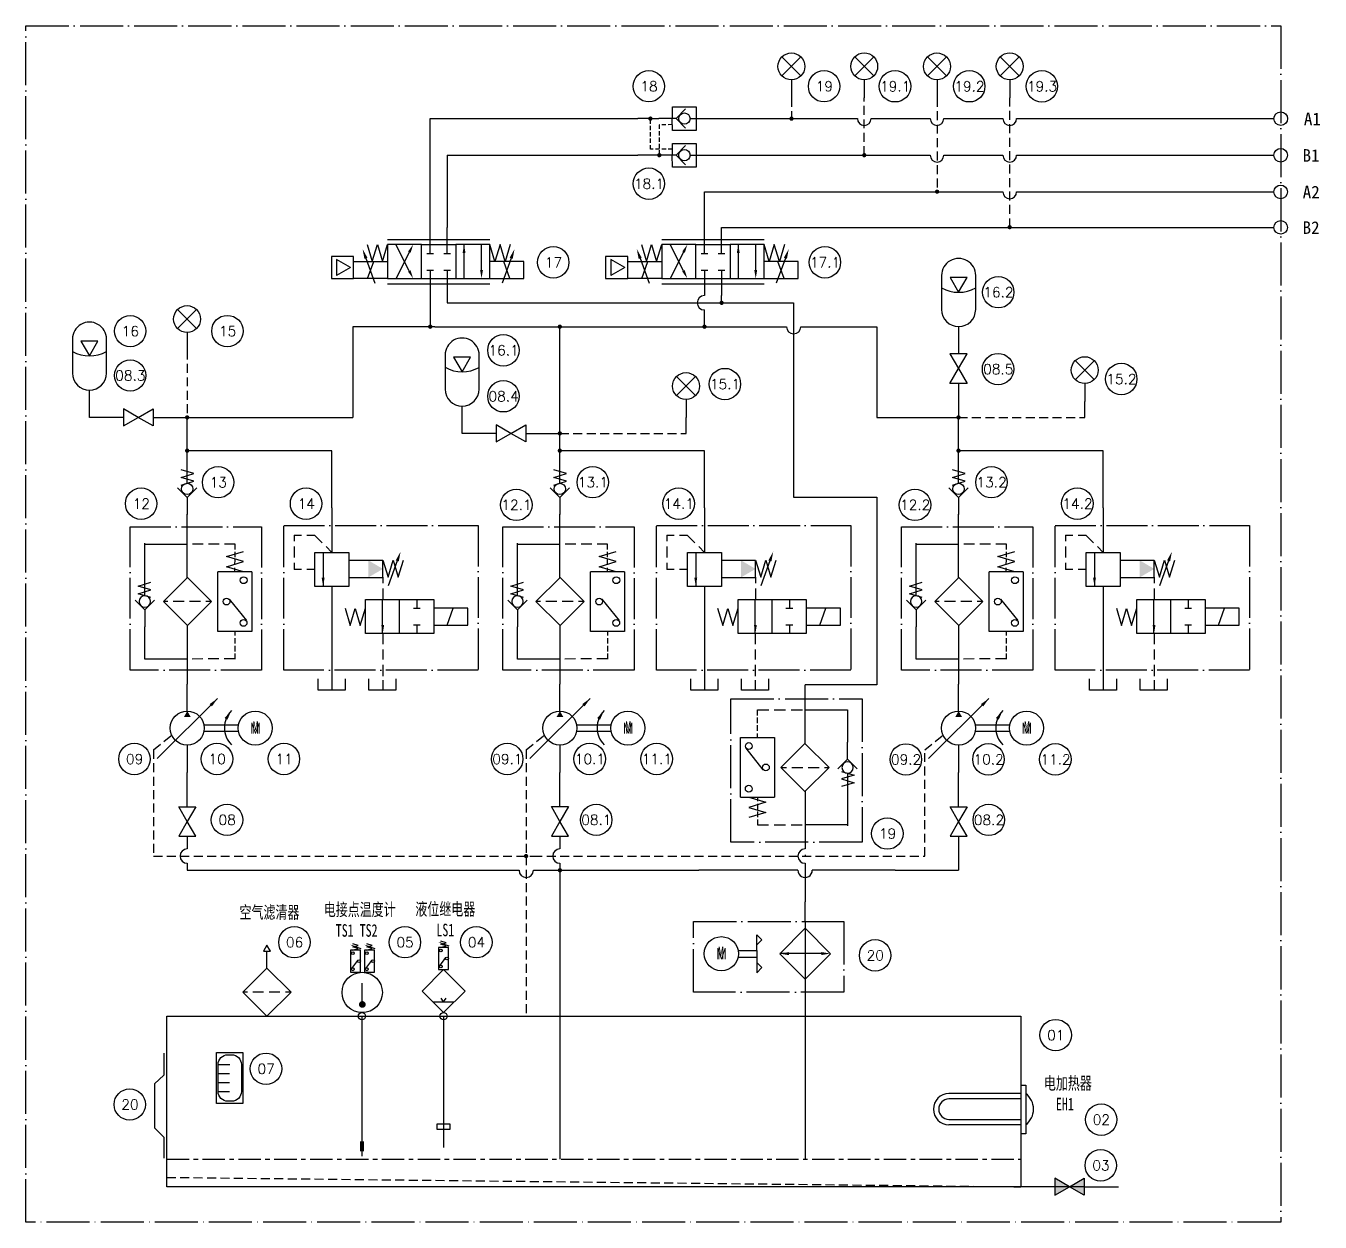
# Model space of a CAD drawing. Extents: x 245 to 8263, y -367 to 526.
# Drawn here: x 6194.8 to 6555.7, y -367.4 to -33.7 of the extents above; entities that cross this region are included whole.
import ezdxf
from ezdxf.enums import TextEntityAlignment as Align

# ---------------------------------------------------------------- set-up
doc = ezdxf.new("R2010")
doc.units = 0
doc.header["$LTSCALE"] = 5
doc.header["$MEASUREMENT"] = 0
for name, pattern in [('ACAD_ISO04W100', [30, 24, -3, 0, -3]), ('CENTER', [2, 1.25, -0.25, 0.25, -0.25]), ('HIDDEN', [0.375, 0.25, -0.125])]:
    doc.linetypes.add(name, pattern=pattern)
for name, color, linetype in [('11', 1, 'CONTINUOUS'), ('12', 2, 'CONTINUOUS'), ('16', 6, 'CONTINUOUS')]:
    doc.layers.add(name, color=color, linetype=linetype)
doc.layers.add('L7', color=4, linetype='CONTINUOUS', lineweight=25)
doc.styles.add('GB 3.5', font='simfang.ttf', dxfattribs={"width": 0.7, "height": 3.5})
doc.styles.add('HZ', font='txt', dxfattribs={"bigfont": 'hztxt'})
doc.styles.get("Standard").update_dxf_attribs({"font": '仿宋_GB2312.ttf', "height": 3.5})

# ---------------------------------------------------------------- blocks, each defined once
blk = doc.blocks.new('空气滤清器')
at = {"layer": '11'}
for p, q in [((-1, 19.09), (1.01, 19.09)), ((0.01, 20.82), (-0.99, 19.09)), ((1.01, 19.09), (0.01, 20.82)), ((0.01, 14.09), (0.01, 19.09)), ((-7.07, 7.07), (0, 14.14)), ((0, 14.14), (7.07, 7.07)), ((0, 0), (-7.07, 7.07)), ((7.07, 7.07), (0, 0))]:
    blk.add_line(p, q, dxfattribs=at)
at = {"layer": '12'}
for p, q in [((-5.73, 7.07), (-7.07, 7.07)), ((-0.99, 7.07), (-4.19, 7.07)), ((3.81, 7.07), (0.61, 7.07)), ((7.07, 7.07), (5.4, 7.07))]:
    blk.add_line(p, q, dxfattribs=at)
blk = doc.blocks.new('截止阀')
at = {"layer": '11'}
for p, q in [((10.02, 0.01), (0.02, 0.01)), ((14.37, 0.01), (10.04, 2.51)), ((10.04, 2.51), (10.04, -2.49)), ((10.04, -2.49), (14.37, 0.01)), ((14.36, 0.01), (18.69, 2.51)), ((18.69, -2.49), (14.36, 0.01)), ((18.69, 2.51), (18.69, -2.49)), ((18.71, 0.01), (28.71, 0.01))]:
    blk.add_line(p, q, dxfattribs=at)
blk = doc.blocks.new('电液位计')
at = {"layer": '11'}
for p, q in [((0.48, -3.51), (3.89, -3.51)), ((0.48, -6.15), (3.8, -6.15)), ((0.48, -8.8), (3.8, -8.8)), ((0.48, -11.44), (3.8, -11.44))]:
    blk.add_line(p, q, dxfattribs=at)
blk.add_lwpolyline([(0, 0), (7.78, 0), (7.78, -14.95), (0, -14.95)], close=True, dxfattribs=at)
blk.add_lwpolyline([(3.33, -0.66), (4.45, -0.66, -0.414214), (7.3, -3.51), (7.3, -11.44, -0.414214), (4.45, -14.29), (3.33, -14.29, -0.414214), (0.48, -11.44), (0.48, -3.51, -0.414214)], format="xyb", close=True, dxfattribs=at)
blk = doc.blocks.new('液位继电器')
at = {"layer": '11'}
for p, q in [((0.49, 13), (-0.49, 13.3)), ((-0.49, 12.71), (0.49, 13)), ((0.49, 12.41), (-0.49, 12.71)), ((-0.49, 12.12), (0.49, 12.41)), ((-0.45, 12.94), (0.99, 12.41)), ((-0.7, 8.72), (0.43, 10.22)), ((0, 8), (-4, 4)), ((4, 4), (0, 8)), ((-4, 4), (0, 0)), ((0, 2), (-0.47, 2.7)), ((0, 0), (4, 4)), ((0, 2), (0.47, 2.7)), ((-2, 2), (2, 2))]:
    blk.add_line(p, q, dxfattribs=at)
blk.add_lwpolyline([(-0.92, 8), (0.92, 8), (0.92, 12.12), (-0.92, 12.12)], close=True, dxfattribs=at)
for centre in [(-0.49, 11.55), (0.64, 10.06), (-0.49, 8.57)]:
    blk.add_circle(centre, 0.26, dxfattribs=at)
blk.add_solid([(-0.48, 12.85), (-0.42, 13.03), (-0.98, 13.14)], dxfattribs=at)
blk = doc.blocks.new('电接点温度计')
at = {"layer": '11'}
for p, q in [((-0.75, 12.49), (-1.73, 12.79)), ((-1.73, 12.2), (-0.75, 12.49)), ((-0.75, 11.9), (-1.73, 12.2)), ((-1.69, 12.43), (-0.25, 11.9)), ((1.86, 12.49), (0.87, 12.79)), ((0.88, 12.2), (1.86, 12.49)), ((1.86, 11.9), (0.88, 12.2)), ((0.92, 12.43), (2.36, 11.9)), ((-1.93, 8.21), (-0.8, 9.7)), ((-1.73, 11.61), (-0.75, 11.9)), ((0.67, 8.21), (1.8, 9.7)), ((0.87, 11.61), (1.86, 11.9)), ((0.02, 1.52), (0.02, 5.49))]:
    blk.add_line(p, q, dxfattribs=at)
for points in [[(-2.16, 7.49), (-0.31, 7.49), (-0.31, 11.61), (-2.16, 11.61)], [(0.44, 7.49), (2.29, 7.49), (2.29, 11.61), (0.44, 11.61)]]:
    blk.add_lwpolyline(points, close=True, dxfattribs=at)
at = {"layer": '11', "const_width": 0.625}
blk.add_lwpolyline([(-0.29, 1.52, 1), (0.34, 1.52, 1)], format="xyb", close=True, dxfattribs=at)
at = {"layer": '11'}
for centre, radius in [((-1.73, 11.04), 0.26), ((-0.6, 9.55), 0.26), ((0.88, 11.04), 0.26), ((2.01, 9.55), 0.26), ((0, 3.75), 3.75), ((-1.73, 8.05), 0.26), ((0.88, 8.05), 0.26)]:
    blk.add_circle(centre, radius, dxfattribs=at)
for points in [[(-1.72, 12.34), (-1.65, 12.52), (-2.22, 12.62)], [(0.88, 12.34), (0.95, 12.52), (0.38, 12.62)]]:
    blk.add_solid(points, dxfattribs=at)
blk = doc.blocks.new('单向阀（简易符号）带弹簧')
at = {"layer": '11'}
for p, q in [((1.92, 11.94), (-1.83, 13.07)), ((-1.81, 10.82), (1.92, 11.94)), ((-0.03, 9.18), (-0.03, 14.18)), ((-2.88, 7.8), (-0.05, 4.97)), ((-1.83, 8.58), (1.92, 9.69)), ((1.92, 9.69), (-1.81, 10.82)), ((-0.05, 4.97), (2.78, 7.8)), ((-0.05, 4.98), (-0.05, -0.02))]:
    blk.add_line(p, q, dxfattribs=at)
blk.add_circle((-0.05, 7.44), 1.67, dxfattribs=at)
blk = doc.blocks.new('过滤器')
at = {"layer": '11'}
for p, q in [((10.08, 0.04), (17.15, 7.11)), ((17.15, 7.11), (24.22, 0.04)), ((17.15, -7.04), (10.08, 0.04)), ((24.22, 0.04), (17.15, -7.04)), ((10.09, -0.01), (0.09, -0.01)), ((24.24, -0.01), (34.24, -0.01))]:
    blk.add_line(p, q, dxfattribs=at)
at = {"layer": '12'}
for p, q in [((17.15, 7.11), (17.15, 5.44)), ((17.15, 3.85), (17.15, 0.65)), ((17.15, -0.95), (17.15, -4.15)), ((17.15, -5.69), (17.15, -7.03))]:
    blk.add_line(p, q, dxfattribs=at)
blk = doc.blocks.new('5236', base_point=(344.92, 42.98))
at = {"layer": '11'}
for p, q in [((342.02, 47.87), (343.5, 42.87)), ((343.5, 42.87), (345, 47.86)), ((345, 47.86), (346.51, 42.87)), ((346.51, 42.87), (348.01, 47.87))]:
    blk.add_line(p, q, dxfattribs=at)
blk = doc.blocks.new('回油过滤器')
at = {"layer": '11'}
for p, q in [((0, -7.14), (0, 0)), ((0, -7.36), (12.47, -7.36)), ((12.47, -7.36), (12.47, -16.78)), ((-18.99, -32.95), (-18.97, -15.46)), ((-18.97, -15.46), (-8.97, -15.48)), ((-12.31, -24.92), (-17.34, -18.62)), ((-8.97, -15.48), (-8.99, -32.97)), ((-18.99, -32.95), (-8.99, -32.97)), ((12.48, -30.98), (12.47, -41.39)), ((12.47, -41.08), (0, -41.07)), ((0, -41.3), (0, -49.85))]:
    blk.add_line(p, q, dxfattribs=at)
for centre in [(-16.52, -17.96), (-11.52, -24.23), (-16.54, -30.48)]:
    blk.add_circle(centre, 1, dxfattribs=at)
at = {"layer": '12'}
for p, q in [((-13.97, -8.96), (-13.97, -7.36)), ((-13.98, -13.47), (-13.98, -11.87)), ((-13.98, -15.44), (-13.98, -14.27))]:
    blk.add_line(p, q, dxfattribs=at)
at = {"layer": '12', "linetype": 'HIDDEN', "ltscale": 2.5}
for p, q in [((-13.97, -7.37), (0, -7.36)), ((-13.98, -11.21), (-13.98, -9.61)), ((-14, -32.99), (-14, -34.16)), ((-14, -34.96), (-14.01, -36.56)), ((-14.01, -37.21), (-14.01, -38.81)), ((-14.01, -39.47), (-14.01, -41.07)), ((-14.01, -41.05), (0, -41.07))]:
    blk.add_line(p, q, dxfattribs=at)
at = {"layer": '12', "linetype": 'ACAD_ISO04W100', "ltscale": 0.1}
blk.add_lwpolyline([(-21.8, -4.13), (16.79, -4.13), (16.79, -46.19), (-21.8, -46.19)], close=True, dxfattribs=at)
at = {"layer": '11', "rotation": 90}
blk.add_blockref('过滤器', (-0.01, -41.39), dxfattribs=at)
at = {"layer": '11', "xscale": -1}
for name, p, rotation in [('单向阀（简易符号）带弹簧', (12.52, -16.8), 180), ('5236', (-11.64, -35.88), 89.93440482208143)]:
    blk.add_blockref(name, p, dxfattribs=dict(at, rotation=rotation))
blk = doc.blocks.new('电动机')
at = {"layer": '11'}
blk.add_circle((0.01, -0.08), 5, dxfattribs=at)
at = {"layer": '11', "style": 'HZ'}
blk.add_text('M', height=3.2, dxfattribs=at).set_placement((0.07, -0.1), align=Align.MIDDLE)
blk = doc.blocks.new('单向变量液压泵')
at = {"layer": '11'}
for p, q in [((-0.06, 17.98), (-0.06, 25.98)), ((8.8, 21.77), (-8.88, 4.09)), ((4.81, 14.06), (14.9, 14.06)), ((14.9, 12.06), (4.83, 12.06)), ((-0.06, 8.01), (-0.06, 0.01))]:
    blk.add_line(p, q, dxfattribs=at)
blk.add_circle((-0.08, 13.06), 5, dxfattribs=at)
blk.add_arc((17.85, 13.18), 7.03, 134.6929, 225.3648, dxfattribs=at)
at = {"layer": '12'}
for points in [[(6.48, 20.1), (7.15, 19.41), (8.86, 21.79)], [(-0.06, 18.05), (-1.06, 16.32), (0.94, 16.32)], [(10.89, 16.02), (11.7, 15.49), (12.87, 18.17)]]:
    blk.add_solid(points, dxfattribs=at)
blk = doc.blocks.new('变量泵')
at = {"layer": '11', "xscale": 0.95, "yscale": 0.95, "zscale": 0.95}
for name, p in [('单向变量液压泵', (0.06, -24.68)), ('电动机', (18.95, -12.19))]:
    blk.add_blockref(name, p, dxfattribs=at)
at = {"layer": '11', "insert": (18.21, -10.36), "char_height": 3.5, "width": 3.8597, "attachment_point": 1, "style": 'GB 3.5'}
blk.add_mtext('M', dxfattribs=at)
blk = doc.blocks.new('5171', base_point=(201.3, 88.5))
at = {"layer": '11'}
for p, q in [((201.38, 88.43), (201.38, 93.43)), ((213.38, 93.43), (213.38, 88.43)), ((213.38, 88.43), (201.38, 88.43))]:
    blk.add_line(p, q, dxfattribs=at)
blk = doc.blocks.new('先导式电磁溢流阀')
at = {"layer": '11'}
for p, q in [((14.07, 5.12), (14.07, -7.91)), ((9.07, -7.91), (19.07, -7.91)), ((9.07, -17.91), (9.07, -7.91)), ((11.58, -7.87), (11.58, -17.89)), ((19.07, -7.91), (19.07, -17.91)), ((29.11, -10.25), (19.13, -10.25)), ((29.11, -10.21), (30.59, -15.21)), ((29.11, -15.25), (29.11, -10.25)), ((30.59, -15.21), (32.1, -10.22)), ((33.27, -10.43), (30.6, -17.74)), ((32.1, -10.22), (33.6, -15.21)), ((33.6, -15.21), (35.1, -10.21)), ((19.07, -17.91), (9.07, -17.91)), ((14.07, -17.91), (14.07, -48.31)), ((19.11, -15.25), (29.11, -15.25)), ((23.99, -31.77), (23.99, -21.77)), ((23.99, -21.77), (43.99, -21.77)), ((29.01, -31.77), (29.01, -21.76)), ((33.99, -31.74), (33.99, -21.74)), ((39.02, -21.78), (39.02, -24.26)), ((43.99, -21.77), (43.99, -31.77)), ((17.96, -24.33), (19.44, -29.33)), ((19.44, -29.33), (20.95, -24.35)), ((20.95, -24.35), (22.45, -29.33)), ((22.45, -29.33), (23.95, -24.33)), ((38.02, -24.26), (40.02, -24.26)), ((53.98, -24.28), (43.98, -24.28)), ((47.91, -29.28), (49.73, -24.28)), ((53.98, -29.28), (53.98, -24.28)), ((40.02, -29.26), (38.02, -29.26)), ((39.02, -29.26), (39.02, -31.78)), ((43.98, -29.28), (53.98, -29.28)), ((33.99, -31.77), (23.99, -31.77)), ((43.99, -31.77), (33.99, -31.77))]:
    blk.add_line(p, q, dxfattribs=at)
at = {"layer": '12'}
for p, q in [((3.04, -2.9), (3.04, -4.62)), ((5.16, -2.93), (3.04, -2.93)), ((9.07, -2.93), (6.76, -2.93)), ((11.26, -5.09), (9.08, -2.91)), ((3.04, -6.22), (3.04, -9.42)), ((14.09, -7.91), (12.39, -6.22)), ((3.04, -11.02), (3.04, -12.92)), ((5.16, -12.91), (3.04, -12.91)), ((9.07, -12.91), (6.76, -12.91)), ((29.04, -15.19), (29.04, -16.91)), ((29.04, -18.51), (29.04, -21.71)), ((29.02, -31.53), (29.02, -34.82)), ((29.02, -36.42), (29.02, -39.36)), ((29.02, -40.97), (29.02, -44.26)), ((29.02, -45.46), (29.02, -48.4))]:
    blk.add_line(p, q, dxfattribs=at)
at = {"layer": '12', "linetype": 'ACAD_ISO04W100', "ltscale": 0.1}
blk.add_lwpolyline([(-0.03, -0.06), (57.08, -0.06), (57.08, -42.45), (-0.03, -42.45)], close=True, dxfattribs=at)
at = {"layer": '12'}
for points in [[(24.83, -15.24), (29.1, -12.77), (24.83, -10.26)], [(32.84, -10.27), (33.74, -10.59), (34.27, -7.72)], [(11.12, -15.37), (11.96, -15.37), (11.54, -17.89)], [(29.45, -29.26), (28.61, -29.26), (29.03, -31.78)]]:
    blk.add_solid(points, dxfattribs=at)
at = {"layer": '11', "xscale": 0.66, "yscale": 0.66, "zscale": 0.66}
for p in [(10.05, -48.32), (24.94, -48.32)]:
    blk.add_blockref('5171', p, dxfattribs=at)
blk = doc.blocks.new('5172', base_point=(208.32, 41.13))
at = {"layer": '11'}
for p, q in [((213.14, 46.67), (203.14, 46.67)), ((203.14, 36.67), (213.14, 36.67))]:
    blk.add_line(p, q, dxfattribs=at)
for centre, start, end in [((203.14, 41.67), 90, 270), ((213.14, 41.67), 270, 90)]:
    blk.add_arc(centre, 5, start, end, dxfattribs=at)
blk = doc.blocks.new('FHYF27')
at = {"layer": '11'}
blk.add_line((-0.03, 8.01), (-0.03, 0.01), dxfattribs=at)
blk.add_lwpolyline([(2.49, 22.4), (-2.51, 22.4), (-0.01, 18.07)], close=True, dxfattribs=at)
blk.add_arc((0.01, 28.12), 10.05, 240.1609, 299.8391, dxfattribs=at)
at = {"layer": '11', "rotation": 90}
blk.add_blockref('5172', (0.55, 18.19), dxfattribs=at)
blk = doc.blocks.new('圆点')
at = {"layer": '12', "const_width": 0.625}
blk.add_lwpolyline([(-0.35, 0.06, 1), (0.28, 0.06, 1)], format="xyb", close=True, dxfattribs=at)
blk = doc.blocks.new('E型')
at = {"layer": '11'}
for p, q in [((2.49, 7.43), (2.49, 9.94)), ((7.49, 7.43), (7.49, 9.94)), ((1.5, 7.43), (3.5, 7.43)), ((6.5, 7.43), (8.5, 7.43)), ((1.5, 2.54), (3.5, 2.54)), ((2.49, 2.54), (2.49, 0.02)), ((6.5, 2.54), (8.5, 2.54)), ((7.49, 2.54), (7.49, 0.02))]:
    blk.add_line(p, q, dxfattribs=at)
blk = doc.blocks.new('5221', base_point=(319.6, 303.8))
at = {"layer": '11'}
blk.add_line((318.28, 300.92), (315.62, 293.63), dxfattribs=at)
at = {"layer": '12'}
blk.add_solid([(317.83, 301.09), (318.73, 300.76), (319.26, 303.63)], dxfattribs=at)
blk = doc.blocks.new('FHYA10', base_point=(659.66, 112.03))
at = {"layer": '11'}
for p, q in [((653.65, 112.02), (655.13, 107.02)), ((655.13, 107.02), (656.64, 112)), ((656.64, 112), (658.14, 107.02)), ((658.14, 107.02), (659.64, 112.02))]:
    blk.add_line(p, q, dxfattribs=at)
blk = doc.blocks.new('FHYA13', base_point=(778.42, 446.4))
at = {"layer": '11'}
for p, q in [((768.41, 451.41), (778.41, 451.41)), ((768.41, 446.41), (768.41, 451.41)), ((772.54, 446.41), (774.36, 451.41)), ((778.41, 446.41), (768.41, 446.41))]:
    blk.add_line(p, q, dxfattribs=at)
blk = doc.blocks.new('电磁换向阀')
at = {"layer": '11'}
for p, q in [((-15.07, 11.48), (14.98, 11.48)), ((-2.49, 10.03), (-2.49, 15.03)), ((2.49, 10.03), (2.49, 15.03)), ((-15.04, 9.99), (-15.04, -0.01)), ((-5.04, 9.99), (-15.04, 9.99)), ((-8.68, 2.28), (-12.59, 10.04)), ((-8.65, 7.76), (-12.54, 0.02)), ((-5.04, -0.01), (-5.04, 9.99)), ((-5, 9.99), (5, 9.99)), ((15, 10), (5, 10)), ((5, 10), (5, 0)), ((7.46, 0.06), (7.46, 10.04)), ((12.54, 2.54), (12.54, 10.01)), ((15, 0), (15, 10)), ((-25.04, 6.49), (-31.54, 6.49)), ((-31.54, 6.49), (-31.54, -0.01)), ((-30, 5.59), (-30, 0.9)), ((-25.93, 3.24), (-30, 5.59)), ((-25.04, -0.01), (-25.04, 6.49)), ((-25.93, 3.24), (-30, 0.9)), ((-5, 0), (5, 0)), ((-31.54, -0.01), (-25.04, -0.01)), ((-15.07, -1.52), (14.98, -1.52)), ((-15.04, -0.01), (-5.04, -0.01)), ((-2.53, -0.01), (-2.53, -5.01)), ((2.49, -0.01), (2.49, -5.01)), ((5, 0), (15, 0))]:
    blk.add_line(p, q, dxfattribs=at)
at = {"layer": '12'}
for points in [[(-9.02, 7.95), (-8.27, 7.57), (-7.52, 10.01)], [(7, 7.52), (7.84, 7.52), (7.42, 10.04)], [(-8.3, 2.47), (-9.05, 2.09), (-7.54, 0.03)], [(12.96, 2.54), (12.12, 2.54), (12.54, 0.02)]]:
    blk.add_solid(points, dxfattribs=at)
at = {"layer": '11', "xscale": -1}
blk.add_blockref('5221', (-22.71, 8.83), dxfattribs=at)
at = {"layer": '11'}
blk.add_blockref('5221', (22.57, 8.83), dxfattribs=at)
at = {"layer": '16'}
for name, p in [('FHYA10', (-15.02, 10.02)), ('FHYA13', (-15.03, -0.02))]:
    blk.add_blockref(name, p, dxfattribs=at)
at = {"layer": '16', "xscale": -1}
for name, p in [('FHYA10', (14.98, 10.02)), ('FHYA13', (14.99, -0.02))]:
    blk.add_blockref(name, p, dxfattribs=at)
blk = doc.blocks.new('伺服阀')
at = {"layer": '11', "xscale": 0.95, "yscale": 0.95, "zscale": 0.95}
for name, p in [('电磁换向阀', (-2.36, 10.81)), ('E型', (-7.13, 10.78))]:
    blk.add_blockref(name, p, dxfattribs=at)
blk = doc.blocks.new('双向液压锁')
at = {"layer": '11'}
for p, q in [((3.72, 0), (0, 0)), ((3.72, 0), (6.24, 0)), ((11.24, 0), (6.24, 0)), ((10.2, -0.02), (10.18, 3.48)), ((10.18, 3.48), (17.18, 3.48)), ((14.07, 2.83), (11.24, 0)), ((11.24, 0), (14.07, -2.83)), ((17.18, 3.48), (17.18, -3.52)), ((10.18, -3.52), (10.15, -0.02)), ((17.18, -3.52), (10.18, -3.52)), ((15.45, -0.01), (20.45, -0.01)), ((10.2, -10.76), (10.18, -7.26)), ((10.18, -7.26), (17.18, -7.26)), ((17.18, -7.26), (17.18, -14.26)), ((11.24, -10.74), (0.01, -10.74)), ((10.18, -14.26), (10.15, -10.76)), ((14.07, -7.91), (11.24, -10.74)), ((11.24, -10.74), (14.07, -13.57)), ((15.45, -10.75), (20.45, -10.75)), ((17.18, -14.26), (10.18, -14.26))]:
    blk.add_line(p, q, dxfattribs=at)
for centre in [(13.7, 0.01), (13.7, -10.73)]:
    blk.add_circle(centre, 1.67, dxfattribs=at)
at = {"layer": '12', "linetype": 'HIDDEN'}
for p, q in [((3.72, -9.01), (3.72, 0)), ((10.17, -1.77), (6.33, -1.79)), ((6.33, -1.79), (6.33, -10.74)), ((10.19, -9.01), (3.72, -9.01))]:
    blk.add_line(p, q, dxfattribs=at)
blk = doc.blocks.new('风冷却器')
at = {"layer": '11'}
for p, q in [((24.05, -8.95), (31.12, -1.88)), ((31.12, -0.11), (31.12, -14.19)), ((31.12, -1.88), (38.19, -8.95)), ((17.62, -8.03), (17.62, -3.7)), ((17.62, -6.53), (19.04, -5.12)), ((12.41, -9.93), (17.62, -9.93)), ((12.42, -8.03), (17.62, -8.03)), ((17.62, -8.03), (17.62, -9.93)), ((17.62, -9.93), (17.62, -14.25)), ((31.12, -16.02), (24.05, -8.95)), ((35.63, -8.92), (24.09, -8.92)), ((38.19, -8.95), (31.12, -16.02)), ((17.62, -11.42), (19.04, -12.84)), ((17.62, -14.25), (19.04, -12.84)), ((31.12, -14.23), (31.12, -19.23))]:
    blk.add_line(p, q, dxfattribs=at)
at = {"layer": '12', "linetype": 'ACAD_ISO04W100', "ltscale": 0.1}
blk.add_lwpolyline([(0, 0), (41.91, 0), (41.91, -19.65), (0, -19.65)], close=True, dxfattribs=at)
at = {"layer": '12'}
for points in [[(26.61, -9.36), (26.61, -8.52), (24.09, -8.94)], [(35.63, -8.5), (35.63, -9.34), (38.15, -8.92)]]:
    blk.add_solid(points, dxfattribs=at)
at = {"layer": '11', "xscale": 0.95, "yscale": 0.95, "zscale": 0.95}
blk.add_blockref('电动机', (7.75, -8.88), dxfattribs=at)
at = {"layer": '11', "insert": (6.8, -7.04), "char_height": 3.5, "width": 4.8614, "attachment_point": 1, "style": 'GB 3.5'}
blk.add_mtext('M', dxfattribs=at)
blk = doc.blocks.new('压力指示器')
at = {"layer": '11'}
for p, q in [((-2.74, 11.49), (2.57, 6.19)), ((-2.73, 6.18), (2.57, 11.48)), ((-0.07, 5.09), (-0.07, 0.09))]:
    blk.add_line(p, q, dxfattribs=at)
blk.add_circle((-0.09, 8.84), 3.75, dxfattribs=at)

msp = doc.modelspace()

# ---------------------------------------------------------------- hatches: boundary and pattern name
at = {"layer": '11'}
h = msp.add_hatch(color=256, dxfattribs=at)
h.dxf.hatch_style = 1
h.paths.add_polyline_path([(6289.0358, -344.8035), (6287.9366, -344.8035), (6287.9366, -347.6317), (6289.0358, -347.6317)])
h = msp.add_hatch(color=256, dxfattribs=at)
h.dxf.hatch_style = 1
h.paths.add_polyline_path([(6481.7301, -355.1306), (6481.7301, -359.8806), (6485.843, -357.506), (6485.8423, -357.5056)])
h.paths.add_polyline_path([(6485.843, -357.5052), (6485.8437, -357.5056), (6489.9559, -359.8806), (6489.9559, -355.1306)])

# ---------------------------------------------------------------- linework, layer by layer
at = {"layer": '11', "linetype": 'HIDDEN', "ltscale": 2}
for p, q in [((6408.2849, -53.8069), (6408.2996, -59.6222)), ((6428.5839, -69.8119), (6428.5839, -53.7794)), ((6448.874, -53.8069), (6448.8887, -80.0402)), ((6469.173, -89.941), (6469.173, -53.7794)), ((6239.7328, -124.2721), (6239.7474, -142.9311)), ((6454.873, -142.9586), (6490.0925, -142.9586)), ((6343.678, -147.4068), (6378.8974, -147.4068))]:
    msp.add_line(p, q, dxfattribs=at)
at = {"layer": '11'}
for p, q in [((6307.562, -59.6222), (6365.407, -59.6222)), ((6307.562, -89.941), (6307.562, -59.6222)), ((6384.8307, -59.6222), (6426.6839, -59.6222)), ((6430.4839, -59.6222), (6446.9773, -59.6222)), ((6450.7773, -59.6222), (6467.273, -59.6222)), ((6471.073, -59.6222), (6531.8079, -59.6222)), ((6531.8079, -59.6222), (6542.8514, -59.6222)), ((6312.2947, -69.8119), (6365.4154, -69.8119)), ((6312.2947, -69.8119), (6312.2947, -89.941)), ((6384.8307, -69.8119), (6446.983, -69.8119)), ((6450.783, -69.8119), (6467.273, -69.8119)), ((6471.073, -69.8119), (6474.4037, -69.8119)), ((6474.4037, -69.8119), (6535.5303, -69.8119)), ((6535.5303, -69.8119), (6542.825, -69.8119)), ((6384.04, -89.8625), (6384.04, -80.0402)), ((6384.04, -80.0402), (6467.273, -80.0402)), ((6471.073, -80.0402), (6498.8299, -80.0402)), ((6498.8299, -80.0402), (6538.6053, -80.0402)), ((6538.6053, -80.0402), (6542.825, -80.0402)), ((6388.7726, -89.941), (6472.6234, -89.941)), ((6472.6234, -89.941), (6536.9869, -89.941)), ((6536.9869, -89.941), (6542.825, -89.941)), ((6307.5245, -108.9813), (6307.5245, -117.6456)), ((6312.2947, -108.9813), (6312.2947, -110.9813)), ((6312.2947, -110.9813), (6388.7726, -110.9813)), ((6388.7726, -110.9813), (6388.7726, -108.9813)), ((6388.7726, -110.9813), (6408.8937, -110.9813)), ((6408.8937, -110.9813), (6408.8937, -119.6456)), ((6384.0024, -117.6456), (6384.0024, -112.9813)), ((6308.7956, -117.6456), (6285.9286, -117.6456)), ((6285.9286, -117.6456), (6285.9286, -142.9586)), ((6308.7956, -117.6456), (6385.2736, -117.6456)), ((6343.678, -142.9311), (6343.678, -117.6456)), ((6385.2736, -117.6456), (6406.8937, -117.6456)), ((6410.8937, -117.6456), (6432.1227, -117.6456)), ((6432.1227, -117.6456), (6432.1227, -142.9586)), ((6408.8937, -119.6456), (6408.8937, -165.2188)), ((6452.4968, -125.214), (6454.8718, -129.3277)), ((6457.2468, -125.214), (6452.4968, -125.214)), ((6454.8718, -129.3277), (6457.2468, -125.214)), ((6452.4968, -133.4398), (6454.8718, -129.3262)), ((6454.8718, -129.3262), (6457.2468, -133.4398)), ((6457.2468, -133.4398), (6452.4968, -133.4398)), ((6454.873, -133.4586), (6454.873, -142.9586)), ((6490.0925, -142.9586), (6490.0925, -138.5104)), ((6239.7328, -142.9586), (6285.9286, -142.9586)), ((6239.7474, -156.4813), (6239.7474, -142.9311)), ((6343.678, -156.4813), (6343.678, -142.9311)), ((6378.8974, -147.4068), (6378.8974, -142.9586)), ((6432.1227, -142.9586), (6454.8584, -142.9586)), ((6454.873, -156.4813), (6454.873, -142.9311)), ((6280.0719, -152.2296), (6239.7474, -152.2296)), ((6280.0719, -168.2016), (6280.0719, -152.2296)), ((6384.0024, -152.2296), (6343.678, -152.2296)), ((6384.0024, -168.2016), (6384.0024, -152.2296)), ((6495.1975, -152.2296), (6454.873, -152.2296)), ((6495.1975, -168.2016), (6495.1975, -152.2296)), ((6408.8937, -165.2188), (6432.1227, -165.2188)), ((6432.1227, -165.2188), (6432.1227, -217.5377)), ((6412.0896, -224.3247), (6412.0896, -217.5377)), ((6432.1227, -217.5377), (6412.0896, -217.5377)), ((6412.0896, -224.5302), (6423.9385, -224.5302)), ((6423.9385, -224.5302), (6423.9385, -233.4784)), ((6394.0477, -248.8437), (6394.0667, -232.2282)), ((6394.0667, -232.2282), (6403.5667, -232.2391)), ((6403.5667, -232.2391), (6403.5477, -248.8546)), ((6400.3916, -241.2092), (6395.6158, -235.2253)), ((6239.7547, -251.4813), (6239.7547, -241.9813)), ((6343.7106, -251.476), (6343.7106, -241.976)), ((6394.0477, -248.8437), (6403.5477, -248.8546)), ((6423.9497, -246.9706), (6423.9385, -256.8556)), ((6239.7558, -255.6137), (6237.3808, -251.5001)), ((6237.3808, -251.5001), (6242.1308, -251.5001)), ((6242.1308, -251.5001), (6239.7558, -255.6137)), ((6343.7118, -255.6084), (6341.3368, -251.4948)), ((6341.3368, -251.4948), (6346.0868, -251.4948)), ((6346.0868, -251.4948), (6343.7118, -255.6084)), ((6239.7558, -255.6122), (6237.3808, -259.7259)), ((6242.1308, -259.7259), (6239.7558, -255.6122)), ((6343.7118, -255.6069), (6341.3368, -259.7205)), ((6346.0868, -259.7205), (6343.7118, -255.6069)), ((6237.3808, -259.7259), (6242.1308, -259.7259)), ((6239.7547, -259.7446), (6239.7547, -263.2827)), ((6341.3368, -259.7205), (6346.0868, -259.7205)), ((6343.7106, -259.7393), (6343.7106, -263.2827)), ((6423.9388, -256.5661), (6412.0896, -256.5526)), ((6412.0896, -256.7714), (6412.0896, -263.2827)), ((6412.0896, -264.896), (6412.0896, -265.2827)), ((6239.7547, -267.2827), (6239.7547, -269.2446)), ((6239.7547, -269.2446), (6247.4068, -269.2393)), ((6247.4068, -269.2393), (6304.9618, -269.2393)), ((6304.9618, -269.2393), (6332.3052, -269.2393)), ((6336.3052, -269.2393), (6382.4594, -269.2393)), ((6343.7106, -267.2827), (6343.7106, -269.2393)), ((6343.7106, -269.2393), (6343.7106, -349.8404)), ((6410.0896, -269.2393), (6382.4594, -269.2393)), ((6412.0896, -267.2827), (6412.0896, -278.0027)), ((6434.1074, -269.2393), (6414.0896, -269.2393)), ((6437.202, -269.2393), (6434.1074, -269.2393)), ((6437.202, -269.2393), (6454.8903, -269.2446)), ((6412.0896, -283.659), (6412.0896, -278.0027)), ((6400.0051, -288.6639), (6398.5901, -287.2489)), ((6412.0896, -302.7739), (6412.0896, -349.8404)), ((6288.4862, -309.9353), (6288.4862, -348.9452)), ((6311.2468, -309.9353), (6311.2468, -346.5748))]:
    msp.add_line(p, q, dxfattribs=at)
msp.add_lwpolyline([(6309.451, -339.9122), (6313.0425, -339.9122), (6313.0425, -341.5575), (6309.451, -341.5575)], close=True, dxfattribs=at)
for centre, radius in [((6544.7514, -59.6222), 1.9), ((6544.725, -69.8119), 1.9), ((6544.725, -80.0402), 1.9), ((6544.725, -89.941), 1.9), ((6396.3927, -234.6002), 0.95), ((6401.1435, -240.5527), 0.95), ((6396.3791, -246.4944), 0.95), ((6288.4862, -309.9353), 1), ((6311.2468, -309.9353), 1)]:
    msp.add_circle(centre, radius, dxfattribs=at)
for centre, radius, start, end in [((6428.5839, -59.6222), 1.9, 180, 0), ((6448.8773, -59.6222), 1.9, 180, 0), ((6469.173, -59.6222), 1.9, 180, 0), ((6448.883, -69.8119), 1.9, 180, 360), ((6469.173, -69.8119), 1.9, 180, 0), ((6469.173, -80.0402), 1.9, 180, 0), ((6384.0024, -110.9813), 2, 90, 270), ((6408.8937, -117.6456), 2, 180, 0), ((6239.7547, -265.2827), 2, 90, 270), ((6343.7106, -265.2827), 2, 90, 270), ((6412.0896, -265.2827), 2, 90, 270), ((6334.3052, -269.2393), 2, 180, 360), ((6412.0896, -269.2446), 2, 179.847559, 0.152441)]:
    msp.add_arc(centre, radius, start, end, dxfattribs=at)
at = {"layer": '12', "linetype": 'HIDDEN', "ltscale": 2.5}
for p, q in [((6398.8115, -228.1911), (6398.8132, -226.6711)), ((6398.8157, -224.5361), (6412.0896, -224.5302)), ((6398.7878, -248.8735), (6398.7865, -249.9907)), ((6398.7857, -250.7507), (6398.7839, -252.2707)), ((6398.7808, -255.0326), (6398.779, -256.5526)), ((6398.7832, -252.8917), (6398.7815, -254.4117)), ((6398.779, -256.5374), (6412.0896, -256.5526))]:
    msp.add_line(p, q, dxfattribs=at)
at = {"layer": '12'}
for p, q in [((6398.8139, -226.0502), (6398.8157, -224.5302)), ((6398.809, -230.3321), (6398.8108, -228.8121)), ((6398.8069, -232.2093), (6398.8082, -231.0921))]:
    msp.add_line(p, q, dxfattribs=at)
at = {"layer": '12', "linetype": 'HIDDEN', "ltscale": 2}
for p, q in [((6230.3407, -235.6588), (6235.2169, -231.6667)), ((6334.2713, -235.6588), (6339.1475, -231.6667)), ((6445.4664, -235.6588), (6450.3425, -231.6667)), ((6230.3407, -235.6588), (6230.3407, -265.2827)), ((6334.2713, -235.6588), (6334.2713, -265.2827)), ((6445.4664, -265.2827), (6445.4664, -235.6588)), ((6230.3407, -265.2827), (6336.2703, -265.2827)), ((6334.3052, -265.3379), (6334.3052, -309.9353)), ((6336.2703, -265.2827), (6445.4664, -265.2827)), ((6234.0387, -354.8837), (6472.2113, -357.5044))]:
    msp.add_line(p, q, dxfattribs=at)
at = {"layer": '12', "linetype": 'ACAD_ISO04W100', "ltscale": 0.1}
for points in [[(6194.7641, -33.7487), (6544.725, -33.7487), (6544.725, -367.3634), (6194.7641, -367.3634)], [(6391.3822, -221.4591), (6428.0378, -221.4591), (6428.0378, -261.4164), (6391.3822, -261.4164)]]:
    msp.add_lwpolyline(points, close=True, dxfattribs=at)
at = {"layer": '16'}
for centre in [(6368.5047, -50.5735), (6417.3839, -50.5735), (6437.1636, -50.5873), (6457.8707, -50.5873), (6478.1124, -50.6012), (6368.5047, -77.7671), (6341.8391, -99.6935), (6417.6109, -99.6797), (6465.9571, -108.0209), (6223.8509, -118.8872), (6250.9758, -118.8733), (6327.9533, -124.2268), (6465.9051, -129.4744), (6223.8509, -131.2513), (6389.7088, -133.6391), (6500.2625, -132.2426), (6327.9533, -137.0447), (6248.3792, -161.0265), (6352.8658, -161.0126), (6464.0609, -161.0126), (6226.908, -166.9906), (6272.9054, -166.9906), (6331.5399, -167.332), (6376.8099, -166.9906), (6442.7349, -167.332), (6488.0049, -166.9906), (6225.037, -238.2083), (6248.05, -238.1944), (6266.7224, -238.1944), (6329.0051, -238.2083), (6352.0181, -238.1944), (6370.6905, -238.1944), (6440.2002, -238.3285), (6463.2132, -238.3146), (6481.8856, -238.3146), (6250.8617, -255.1724), (6353.8258, -255.1724), (6463.3175, -255.1863), (6435.0304, -258.991), (6269.659, -289.3063), (6300.471, -289.3063), (6320.406, -289.2924), (6431.6166, -292.9692), (6481.9803, -315.2013), (6261.7404, -324.6062), (6223.7433, -334.5618), (6494.6616, -338.7811), (6494.551, -351.5351)]:
    msp.add_circle(centre, 4.3855, dxfattribs=at)
at = {"layer": 'L7'}
for p, q in [((6234.0387, -309.9353), (6472.2113, -309.9353)), ((6234.0387, -357.5044), (6234.0387, -309.9353)), ((6472.2113, -309.9353), (6472.2113, -357.5044)), ((6233.2496, -320.2277), (6233.2496, -326.3375)), ((6233.2496, -326.3375), (6230.6283, -328.7621)), ((6230.6283, -328.7621), (6230.6283, -341.0787)), ((6472.2113, -331.5258), (6452.2082, -331.5258)), ((6472.2113, -329.1403), (6473.6035, -329.1403)), ((6473.6035, -329.1403), (6473.6035, -342.7876)), ((6472.2113, -333.0127), (6452.2082, -333.0127)), ((6452.2082, -338.7014), (6472.2113, -338.7014)), ((6230.6283, -341.0787), (6233.2496, -343.6972)), ((6472.2113, -340.1883), (6452.2082, -340.1883)), ((6473.6035, -342.7876), (6472.2113, -342.7876)), ((6233.2496, -343.6972), (6233.2496, -349.5161)), ((6489.9559, -357.5044), (6234.0387, -357.5044))]:
    msp.add_line(p, q, dxfattribs=at)
at = {"layer": 'L7', "linetype": 'CENTER'}
msp.add_line((6234.0387, -349.8404), (6472.2113, -349.8404), dxfattribs=at)
at = {"layer": 'L7'}
for centre, radius, start, end in [((6452.2082, -335.8571), 4.3313, 90, 270), ((6470.3209, -335.8571), 5.472, 306.861917, 53.138083), ((6452.2082, -335.8571), 2.8443, 90, 270)]:
    msp.add_arc(centre, radius, start, end, dxfattribs=at)

# ---------------------------------------------------------------- block references
at = {"layer": '11'}
for name, p in [('压力指示器', (6408.3586, -53.8988)), ('压力指示器', (6428.6576, -53.8714)), ('压力指示器', (6448.9477, -53.8988)), ('压力指示器', (6469.2467, -53.8714)), ('伺服阀', (6312.2834, -115.0334)), ('伺服阀', (6388.7613, -115.0334)), ('压力指示器', (6239.8064, -124.3641)), ('压力指示器', (6490.1662, -138.6024)), ('压力指示器', (6378.9711, -143.0505)), ('变量泵', (6239.78, -217.3108)), ('变量泵', (6343.7106, -217.3108)), ('变量泵', (6454.9056, -217.3108)), ('风冷却器', (6380.9687, -283.5476))]:
    msp.add_blockref(name, p, dxfattribs=at)
for name, p, xscale, yscale, zscale in [('双向液压锁', (6365.407, -59.611), 0.95, 0.95, 0.95), ('圆点', (6368.973, -59.6663), 0.95, 0.95, 0.95), ('圆点', (6408.3334, -59.6775), 0.95, 0.95, 0.95), ('圆点', (6371.4541, -69.8672), 0.95, 0.95, 0.95), ('圆点', (6428.6178, -69.8672), 0.95, 0.95, 0.95), ('圆点', (6448.9225, -80.0402), 0.95, 0.95, 0.95), ('圆点', (6469.173, -89.941), 0.95, 0.95, 0.95), ('圆点', (6388.8211, -111.0366), 0.95, 0.95, 0.95), ('圆点', (6307.573, -117.7009), 0.95, 0.95, 0.95), ('圆点', (6343.7118, -117.7009), 0.95, 0.95, 0.95), ('圆点', (6384.0509, -117.7009), 0.95, 0.95, 0.95), ('截止阀', (6212.4687, -142.9686), 0.95, 0.95, 0.95), ('圆点', (6239.7813, -143.0139), 0.95, 0.95, 0.95), ('圆点', (6454.9069, -143.0139), 0.95, 0.95, 0.95), ('截止阀', (6316.3993, -147.4168), 0.95, 0.95, 0.95), ('圆点', (6343.7118, -147.4621), 0.95, 0.95, 0.95), ('圆点', (6239.7813, -152.2849), 0.95, 0.95, 0.95), ('圆点', (6343.7118, -152.2849), 0.95, 0.95, 0.95), ('圆点', (6454.9069, -152.2849), 0.95, 0.95, 0.95), ('单向阀（简易符号）带弹簧', (6239.78, -169.9525), 0.95, 0.95, 0.95), ('单向阀（简易符号）带弹簧', (6343.7106, -169.9525), 0.95, 0.95, 0.95), ('单向阀（简易符号）带弹簧', (6454.9056, -169.9525), 0.95, 0.95, 0.95), ('先导式电磁溢流阀', (6266.7064, -173.0648), 0.95, 0.95, 0.95), ('先导式电磁溢流阀', (6370.637, -173.0648), 0.95, 0.95, 0.95), ('先导式电磁溢流阀', (6481.832, -173.0648), 0.95, 0.95, 0.95), ('圆点', (6334.3052, -265.3379), 0.95, 0.95, 0.95), ('圆点', (6343.7444, -269.2946), 0.95, 0.95, 0.95), ('空气滤清器', (6261.9949, -309.9353), 0.95, 0.95, 0.95), ('电接点温度计', (6288.5599, -308.9364), 1.5, 1.5, 1.5), ('液位继电器', (6311.2468, -308.9353), 1.5, 1.5, 1.5), ('电液位计', (6247.9202, -320.0706), 0.95, 0.95, 0.95), ('截止阀', (6472.196, -357.5144), 0.95, 0.95, 0.95)]:
    msp.add_blockref(name, p, dxfattribs=dict(at, xscale=xscale, yscale=yscale, zscale=zscale))
at = {"layer": '11', "yscale": 0.95, "zscale": 0.95}
for name, p, xscale, rotation in [('FHYF27', (6454.8969, -125.2212), 0.95, 359.9843682537356), ('FHYF27', (6212.4841, -142.9586), 0.95, 359.9843682537356), ('FHYF27', (6316.4146, -147.4068), 0.95, 359.9843682537356), ('回油过滤器', (6239.78, -217.3108), 0.95, 180), ('回油过滤器', (6343.7106, -217.3108), 0.95, 180), ('回油过滤器', (6454.9056, -217.3108), 0.95, 180), ('过滤器', (6412.0846, -256.8556), 0.95, 90), ('单向阀（简易符号）带弹簧', (6423.9824, -233.4993), -0.95, 180), ('截止阀', (6454.9003, -241.966), -0.95, 90), ('5236', (6401.0283, -251.6191), -0.95, 89.93440482208143)]:
    msp.add_blockref(name, p, dxfattribs=dict(at, xscale=xscale, rotation=rotation))

# ---------------------------------------------------------------- texts
at = {"layer": '11', "char_height": 3.5, "attachment_point": 1}
for s, insert in [('A1', (6551.1903, -57.9372)), ('B1', (6550.8211, -68.1269)), ('A2', (6550.8649, -78.3551)), ('B2', (6550.8211, -88.256))]:
    msp.add_mtext_dynamic_manual_height_columns(s, width=9.91369, gutter_width=16.625, heights=[0], dxfattribs=dict(at, insert=insert))
at = {"layer": '11', "char_height": 3.5, "width": 50, "attachment_point": 1, "style": 'GB 3.5'}
for s, insert in [('电接点温度计\\P  TS1 TS2', (6277.8435, -278.4339)), ('\\pxqc;液位继电器\\PLS1', (6286.7464, -278.3044)), ('空气滤清器', (6254.3498, -279.1893)), ('电加热器\\P  EH1', (6478.6881, -326.8604))]:
    msp.add_mtext(s, dxfattribs=dict(at, insert=insert))
at = {"layer": '16', "style": 'HZ'}
for s, p in [('18', (6368.5567, -50.5873)), ('19', (6417.4359, -50.5873)), ('19.1', (6437.2157, -50.6012)), ('19.2', (6457.9227, -50.6012)), ('19.3', (6478.1645, -50.6151)), ('18.1', (6368.5567, -77.781)), ('17', (6341.8911, -99.7074)), ('17.1', (6417.6629, -99.6935)), ('16.2', (6466.0091, -108.0348)), ('16', (6223.9029, -118.9011)), ('15', (6251.0279, -118.8872)), ('16.1', (6328.0053, -124.2407)), ('08.3', (6223.9029, -131.2652)), ('08.5', (6465.9571, -129.4883)), ('15.1', (6389.7608, -133.6529)), ('15.2', (6500.3146, -132.2565)), ('08.4', (6328.0053, -137.0585)), ('13', (6248.4312, -161.0404)), ('13.1', (6352.9179, -161.0265)), ('13.2', (6464.1129, -161.0265)), ('12', (6226.96, -167.0045)), ('14', (6272.9574, -167.0045)), ('12.1', (6331.5919, -167.3459)), ('14.1', (6376.8619, -167.0045)), ('12.2', (6442.7869, -167.3459)), ('14.2', (6488.057, -167.0045)), ('09', (6225.089, -238.2222)), ('10', (6248.102, -238.2083)), ('11', (6266.7744, -238.2083)), ('09.1', (6329.0571, -238.2222)), ('10.1', (6352.0701, -238.2083)), ('11.1', (6370.7425, -238.2083)), ('09.2', (6440.2522, -238.3424)), ('10.2', (6463.2652, -238.3285)), ('11.2', (6481.9376, -238.3285)), ('08', (6250.9137, -255.1863)), ('08.1', (6353.8779, -255.1863)), ('08.2', (6463.3695, -255.2001)), ('19', (6435.0824, -259.0049)), ('06', (6269.711, -289.3201)), ('05', (6300.523, -289.3201)), ('04', (6320.458, -289.3063)), ('20', (6431.6686, -292.9831)), ('01', (6482.0323, -315.2152)), ('07', (6261.7924, -324.6201)), ('20', (6223.7953, -334.5757)), ('02', (6494.7136, -338.795)), ('03', (6494.603, -351.5489))]:
    msp.add_text(s, height=2.80675, dxfattribs=at).set_placement(p, align=Align.MIDDLE)

doc.saveas('drawing.dxf')
